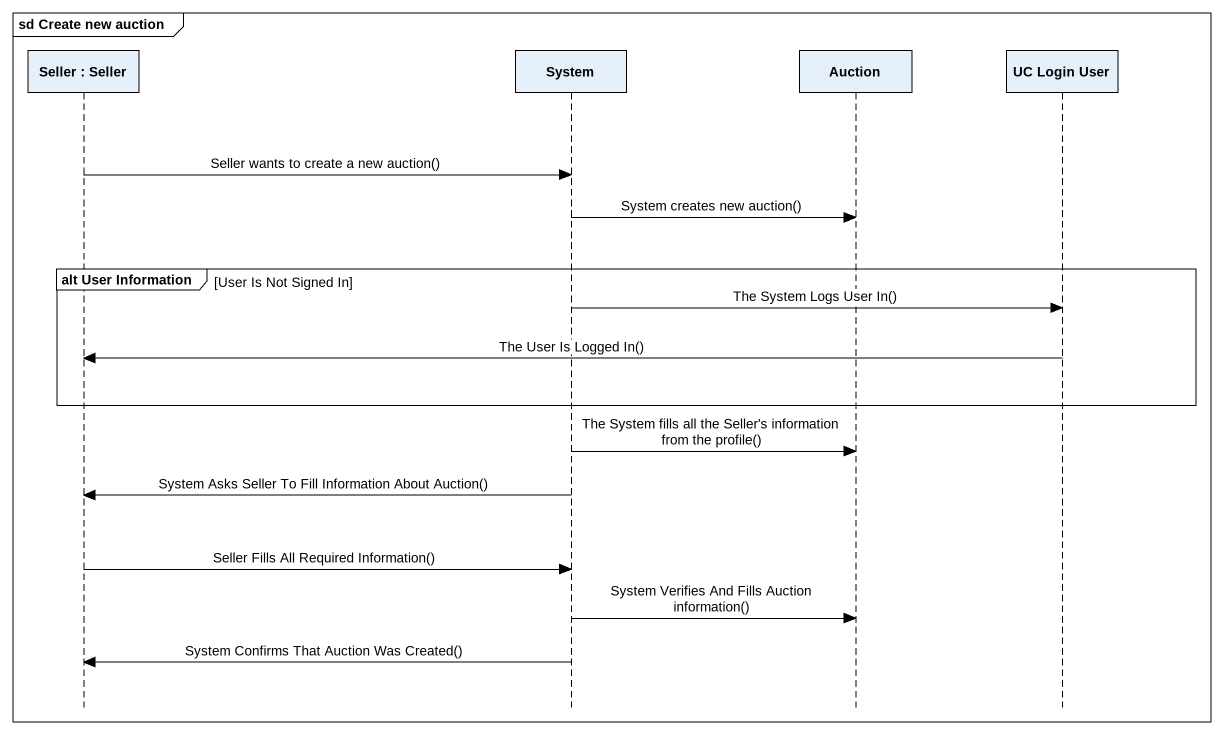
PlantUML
@startuml
mainframe sd Create new auction
hide footbox
participant "Seller : Seller" as Seller
participant System
participant Auction
participant "UC Login User" as UC_Login_User

Seller -> System : Seller wants to create a new auction()
System -> Auction : System creates new auction()
group alt User Information [User Is Not Signed In]
  System -> UC_Login_User : The System Logs User In()
  UC_Login_User -> Seller : The User Is Logged In()
end
System -> Auction : The System fills all the Seller's information from the profile()
System -> Seller : System Asks Seller To Fill Information About Auction()
Seller -> System : Seller Fills All Required Information()
System -> Auction : System Verifies And Fills Auction information()
System -> Seller : System Confirms That Auction Was Created()
@enduml
